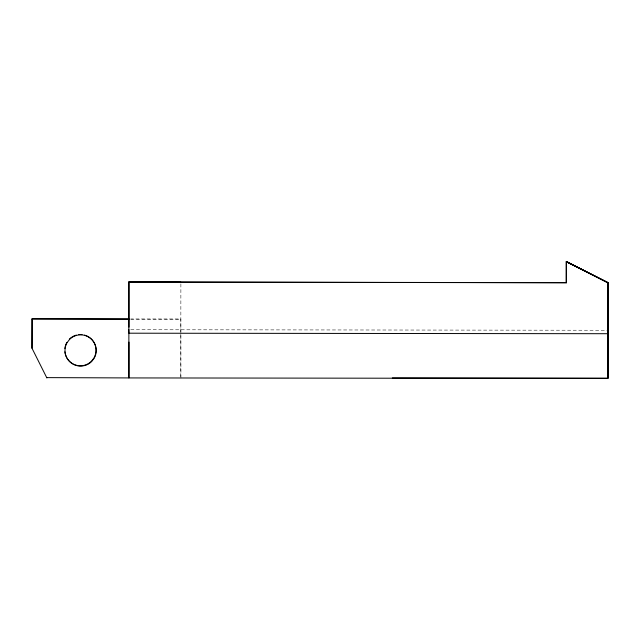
<?xml version="1.0" encoding="UTF-8"?>
<svg xmlns="http://www.w3.org/2000/svg" width="640" height="640" viewBox="0 0 640 640"><rect width="100%" height="100%" fill="white"/><g stroke="black" fill="none" stroke-linecap="round" stroke-linejoin="round"><path stroke-width="0.48" stroke-dasharray="3.2 2.4" d="M180.784 376.696L180.888 282.256M180.92 377.968L180.856 318.976L130.776 318.952M130.76 319.232L181 319.232M130.752 329.736L606.864 330.256"/><path stroke-width="0.96" d="M128.808 282.008L128.92 377.928L607.896 378.44L608 282.68L566.28 261.456L566.304 282.672L128.808 282.008L180.888 282.256M128.96 342.088L128.92 377.928L46.696 377.616M128.976 327.152L129.024 282.056L566.376 282.768L566.4 261.688L608 282.68L607.864 378.544M607.92 282.536L607.864 378.152L392.328 377.92M566.4 261.688L566.376 282.768M128.808 318.944L32 318.88L32 348.248L46.864 377.928M32 318.88L128.992 319.192M607.88 333.712L128.904 333.2L128.784 329.344M607.968 282.728L566.28 261.456M566.408 261.832L608 282.824M32 348.248L32.176 319.192M84.464 335.088A15.624 15.624 0 0 1 93.952 357.992L91.464 361.224A15.624 15.624 0 0 1 64.88 351.808M64.88 348.544A15.624 15.624 0 0 1 65.328 346.136M65.56 345.352A15.624 15.624 0 0 1 66.888 342.368M69.368 339.128A15.624 15.624 0 0 1 71.912 337.072M72.608 336.648A15.624 15.624 0 0 1 76.376 335.088M78.784 334.64A15.624 15.624 0 0 1 82.048 334.64M69.544 339.44L67.064 342.68A15.624 15.624 0 0 0 91.64 361.536L94.128 358.304A15.624 15.624 0 0 0 69.544 339.44"/></g></svg>
